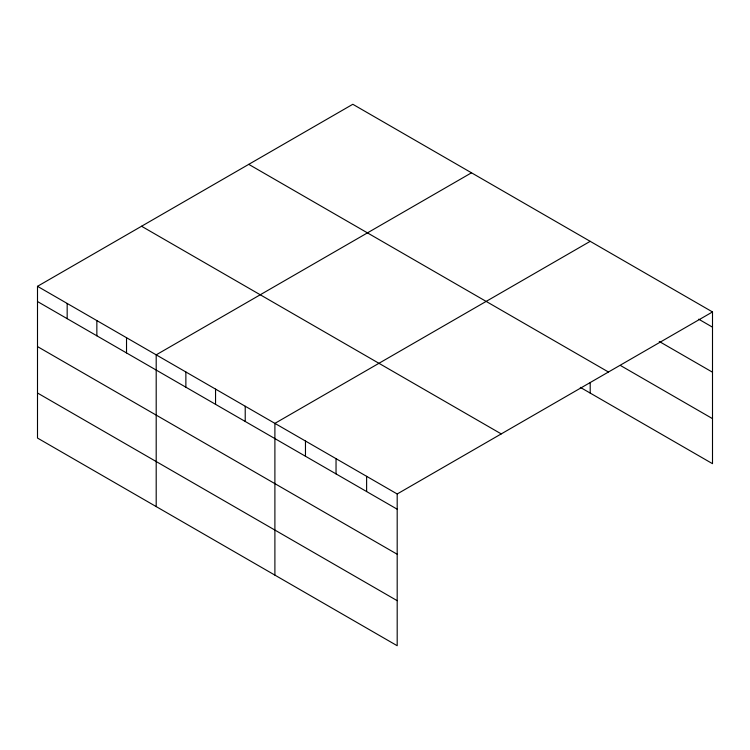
<?xml version="1.0" encoding="UTF-8"?>
<svg xmlns="http://www.w3.org/2000/svg" width="750" height="750" viewBox="0 0 750 750"><rect width="100%" height="100%" fill="white"/><g stroke="black" fill="none" stroke-linecap="round" stroke-linejoin="round"><path stroke-width="1.12" d="M397.191 554.25L397.191 493.978L37.5 286.322L37.5 438.056L397.191 645.722L397.191 554.25L37.5 346.584M580.312 387.366L712.5 463.678L712.5 311.944L352.809 104.278L37.5 286.322M471.506 172.8L156.197 354.844L156.197 506.588M590.203 241.331L274.894 423.375L274.894 575.119M397.191 493.978L712.5 311.944M698.691 319.181L712.5 327.159M659.241 341.466L712.5 372.206M620.775 365.672L712.5 418.631M248.756 164.353L608.447 372.009M141.553 226.247L501.244 433.912M37.5 301.537L397.191 509.203M37.5 393.009L397.191 600.675M590.203 382.678L590.203 393.075M366.619 476.334L366.619 491.55M336.038 458.681L336.038 473.897M305.466 441.028L305.466 456.244M245.222 406.247L245.222 421.462M215.55 389.109L215.55 404.325M185.869 371.981L185.869 387.197M126.525 337.716L126.525 352.931M96.853 320.578L96.853 335.803M67.172 303.45L67.172 318.666"/></g></svg>
